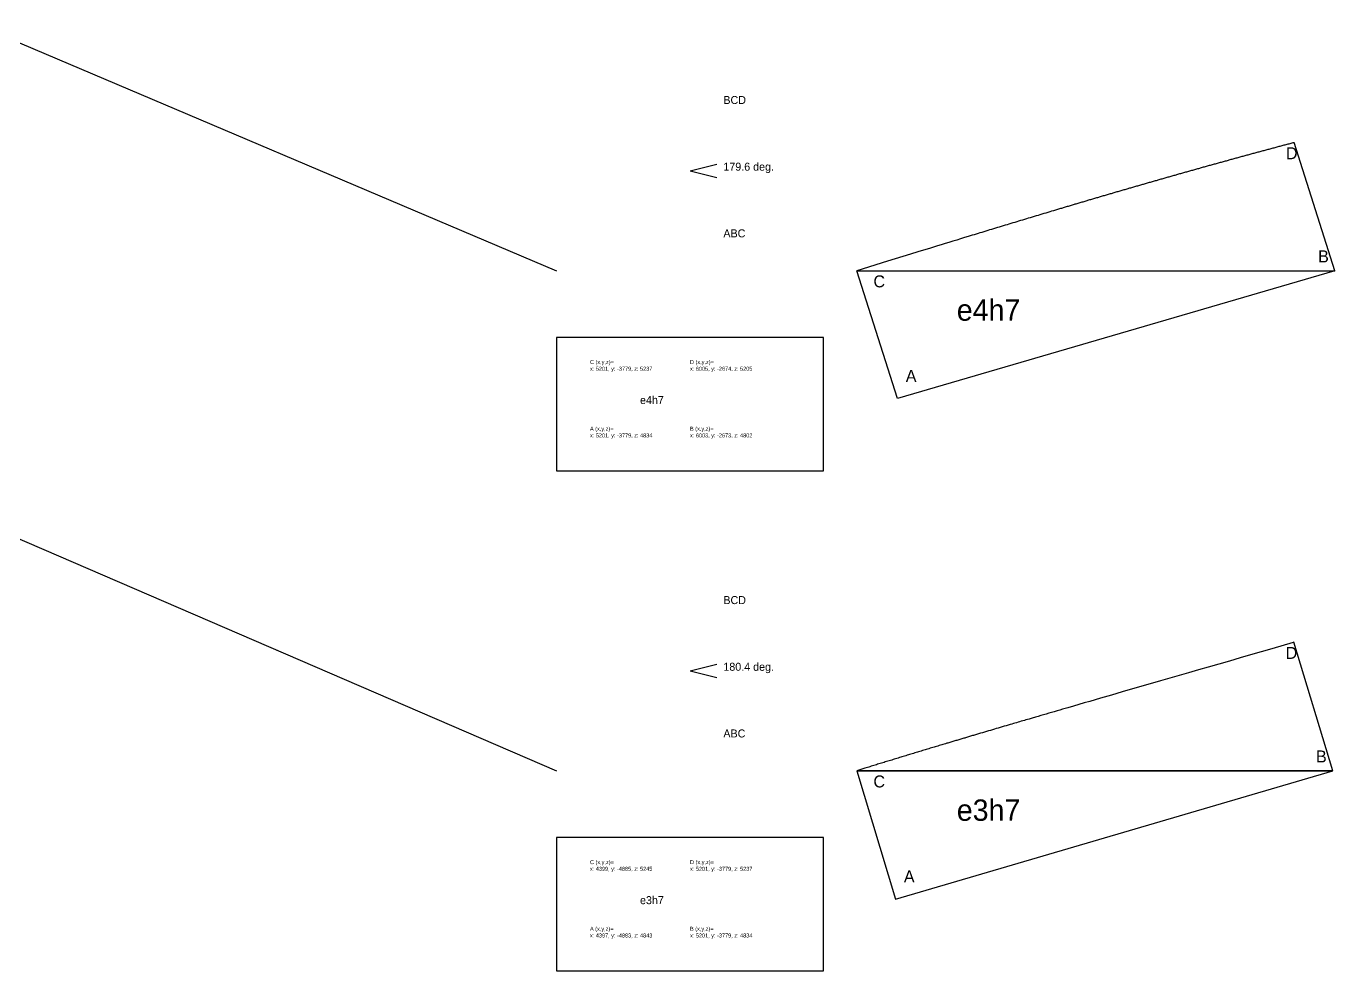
# Model space of a CAD drawing. Extents: x -14946 to 15402, y -21157 to 21439.
# Drawn here: x 11044 to 14969, y -8311 to -5477 of the extents above; entities that cross this region are included whole.
import ezdxf

# ---------------------------------------------------------------- set-up
doc = ezdxf.new("R2010")
doc.units = 0
doc.header["$MEASUREMENT"] = 0
for name, color, linetype in [('08-connection.topRing', 7, 'CONTINUOUS'), ('08-text.topRing', 7, 'CONTINUOUS'), ('50_RING_TOP_PLINES', 1, 'CONTINUOUS')]:
    doc.layers.add(name, color=color, linetype=linetype)

msp = doc.modelspace()

# ---------------------------------------------------------------- linework, layer by layer
at = {"layer": '08-connection.topRing', "linetype": 'Continuous'}
for p, q in [((5603.4, -3226.4, 5019.6), (12635.1, -6210.7)), ((4799.1, -4331.1, 5039.7), (12635.1, -7710.7))]:
    msp.add_line(p, q, dxfattribs=at)
at = {"layer": '08-text.topRing', "linetype": 'Continuous'}
for p, q in [((13035.1, -5910.7), (13115.1, -5890.7)), ((13035.1, -5910.7), (13115.1, -5930.7)), ((13035.1, -7410.7), (13115.1, -7390.7)), ((13035.1, -7410.7), (13115.1, -7430.7))]:
    msp.add_line(p, q, dxfattribs=at)
for points in [[(12635.1, -6810.7), (13435.1, -6810.7), (13435.1, -6410.7), (12635.1, -6410.7)], [(12635.1, -8310.7), (13435.1, -8310.7), (13435.1, -7910.7), (12635.1, -7910.7)]]:
    msp.add_lwpolyline(points, close=True, dxfattribs=at)
at = {"layer": '50_RING_TOP_PLINES', "color": 6, "extrusion": (-0.999979, 0.006496, 1.05471e-15)}
msp.add_lwpolyline([(5825.9, 0), (5825.9, -1433.6), (5441.6, -1312), (5441.9, -1310.9), (5442.7, -1307.9), (5443.5, -1304.9), (5444.3, -1301.9), (5445.1, -1299), (5445.9, -1296), (5446.6, -1293), (5447.4, -1290), (5448.2, -1287), (5449, -1284), (5449.8, -1281), (5450.6, -1278), (5451.4, -1275), (5452.2, -1272), (5453, -1269), (5453.8, -1266), (5454.6, -1263), (5455.4, -1260), (5456.2, -1257), (5457, -1254), (5457.8, -1251), (5458.6, -1248), (5459.5, -1245), (5460.3, -1242), (5461.1, -1239), (5461.9, -1236), (5462.7, -1233), (5463.5, -1230), (5464.3, -1227), (5465.1, -1224), (5465.9, -1221), (5466.7, -1218), (5467.5, -1215), (5468.3, -1212), (5469.2, -1209), (5470, -1206), (5470.8, -1203), (5471.6, -1200), (5472.4, -1197), (5473.2, -1194), (5474, -1191), (5474.8, -1188), (5475.7, -1185), (5476.5, -1182), (5477.3, -1179), (5478.1, -1176), (5478.9, -1173), (5479.7, -1170), (5480.5, -1167), (5481.4, -1164), (5482.2, -1161), (5483, -1158), (5483.8, -1155), (5484.6, -1152), (5485.4, -1149), (5486.3, -1146), (5487.1, -1143), (5487.9, -1140), (5488.7, -1137.1), (5489.5, -1134.1), (5490.4, -1131.1), (5491.2, -1128.1), (5492, -1125.1), (5492.8, -1122.2), (5493.6, -1119.2), (5494.4, -1116.2), (5495.3, -1113.2), (5496.1, -1110.3), (5496.9, -1107.3), (5497.7, -1104.3), (5498.5, -1101.4), (5499.3, -1098.4), (5500.2, -1095.4), (5501, -1092.5), (5501.8, -1089.5), (5502.6, -1086.5), (5503.4, -1083.6), (5504.3, -1080.6), (5505.1, -1077.7), (5505.9, -1074.7), (5506.7, -1071.7), (5507.5, -1068.8), (5508.4, -1065.8), (5509.2, -1062.8), (5510, -1059.9), (5510.8, -1056.9), (5511.7, -1054), (5512.5, -1051), (5513.3, -1048), (5514.1, -1045.1), (5515, -1042.1), (5515.8, -1039.2), (5516.6, -1036.2), (5517.4, -1033.2), (5518.3, -1030.3), (5519.1, -1027.3), (5519.9, -1024.4), (5520.8, -1021.4), (5521.6, -1018.5), (5522.4, -1015.5), (5523.2, -1012.5), (5524.1, -1009.6), (5524.9, -1006.6), (5525.7, -1003.7), (5526.6, -1000.7), (5527.4, -997.7), (5528.2, -994.8), (5529.1, -991.8), (5529.9, -988.9), (5530.7, -985.9), (5531.6, -983), (5532.4, -980), (5533.2, -977), (5534.1, -974.1), (5534.9, -971.1), (5535.7, -968.2), (5536.6, -965.2), (5537.4, -962.3), (5538.3, -959.3), (5539.1, -956.3), (5539.9, -953.4), (5540.8, -950.4), (5541.6, -947.5), (5542.5, -944.5), (5543.3, -941.5), (5544.1, -938.6), (5545, -935.6), (5545.8, -932.7), (5546.7, -929.7), (5547.5, -926.8), (5548.3, -923.8), (5549.2, -920.9), (5550, -917.9), (5550.9, -915), (5551.7, -912.1), (5552.5, -909.1), (5553.4, -906.2), (5554.2, -903.3), (5555.1, -900.3), (5555.9, -897.4), (5556.7, -894.5), (5557.6, -891.5), (5558.4, -888.6), (5559.3, -885.7), (5560.1, -882.7), (5560.9, -879.8), (5561.8, -876.9), (5562.6, -873.9), (5563.5, -871), (5564.3, -868.1), (5565.2, -865.1), (5566, -862.2), (5566.8, -859.3), (5567.7, -856.3), (5568.5, -853.4), (5569.4, -850.5), (5570.2, -847.5), (5571.1, -844.6), (5571.9, -841.7), (5572.8, -838.7), (5573.6, -835.8), (5574.5, -832.9), (5575.3, -829.9), (5576.2, -827), (5577, -824.1), (5577.9, -821.1), (5578.7, -818.2), (5579.6, -815.3), (5580.4, -812.4), (5581.3, -809.4), (5582.1, -806.5), (5583, -803.6), (5583.8, -800.6), (5584.7, -797.7), (5585.5, -794.8), (5586.4, -791.8), (5587.2, -788.9), (5588.1, -786), (5588.9, -783), (5589.8, -780.1), (5590.7, -777.2), (5591.5, -774.3), (5592.4, -771.3), (5593.2, -768.4), (5594.1, -765.5), (5594.9, -762.5), (5595.8, -759.6), (5596.6, -756.7), (5597.5, -753.7), (5598.4, -750.8), (5599.2, -747.9), (5600.1, -745), (5600.9, -742), (5601.8, -739.1), (5602.7, -736.2), (5603.5, -733.3), (5604.4, -730.3), (5605.2, -727.4), (5606.1, -724.5), (5606.9, -721.6), (5607.8, -718.7), (5608.7, -715.7), (5609.5, -712.8), (5610.4, -709.9), (5611.2, -707), (5612.1, -704), (5613, -701.1), (5613.8, -698.2), (5614.7, -695.3), (5615.6, -692.4), (5616.4, -689.4), (5617.3, -686.5), (5618.1, -683.6), (5619, -680.7), (5619.9, -677.8), (5620.7, -674.8), (5621.6, -671.9), (5622.5, -669), (5623.3, -666.1), (5624.2, -663.2), (5625.1, -660.2), (5625.9, -657.3), (5626.8, -654.4), (5627.7, -651.5), (5628.5, -648.6), (5629.4, -645.6), (5630.3, -642.7), (5631.1, -639.8), (5632, -636.9), (5632.9, -634), (5633.7, -631), (5634.6, -628.1), (5635.5, -625.2), (5636.3, -622.3), (5637.2, -619.4), (5638.1, -616.5), (5639, -613.5), (5639.8, -610.6), (5640.7, -607.7), (5641.6, -604.8), (5642.4, -601.9), (5643.3, -598.9), (5644.2, -596), (5645, -593.1), (5645.9, -590.2), (5647.7, -584.4), (5649.4, -578.5), (5651.2, -572.7), (5652.9, -566.9), (5654.7, -561), (5656.4, -555.2), (5658.1, -549.4), (5659.9, -543.6), (5661.6, -537.7), (5663.4, -531.9), (5665.1, -526.1), (5666.9, -520.3), (5668.6, -514.5), (5670.4, -508.7), (5672.1, -502.9), (5673.9, -497.1), (5675.6, -491.3), (5677.4, -485.5), (5679.1, -479.7), (5680.9, -473.8), (5682.7, -468), (5684.4, -462.2), (5686.2, -456.4), (5687.9, -450.6), (5689.7, -444.8), (5691.4, -439), (5693.2, -433.2), (5695, -427.4), (5696.7, -421.6), (5698.5, -415.8), (5700.3, -410), (5702, -404.2), (5703.8, -398.4), (5705.6, -392.6), (5707.3, -386.8), (5709.1, -381), (5710.9, -375.1), (5712.6, -369.3), (5714.4, -363.5), (5716.2, -357.7), (5717.9, -351.9), (5719.7, -346.1), (5721.5, -340.3), (5723.3, -334.5), (5726.8, -322.9), (5730.3, -311.3), (5733.9, -299.7), (5737.4, -288.1), (5741, -276.5), (5744.5, -264.9), (5748.1, -253.3), (5751.6, -241.7), (5755.2, -230.1), (5758.8, -218.4), (5762.3, -206.8), (5769.5, -183.6), (5776.5, -160.7), (5783.5, -137.7), (5797.7, -91.8), (5825.9, 0)], dxfattribs=at)
at = {"layer": '50_RING_TOP_PLINES', "color": 6, "extrusion": (-1.27676e-15, 7.71605e-15, -1)}
msp.add_lwpolyline([(-13535.1, -6210.7), (-14968.7, -6210.7), (-14847.1, -5826.4), (-14846, -5826.7), (-14843, -5827.5), (-14840.1, -5828.3), (-14837.1, -5829.1), (-14834.1, -5829.9), (-14831.1, -5830.7), (-14828.1, -5831.5), (-14825.1, -5832.3), (-14822.1, -5833), (-14819.1, -5833.8), (-14816.1, -5834.6), (-14813.1, -5835.4), (-14810.1, -5836.2), (-14807.1, -5837), (-14804.1, -5837.8), (-14801.1, -5838.6), (-14798.1, -5839.4), (-14795.1, -5840.2), (-14792.1, -5841), (-14789.1, -5841.8), (-14786.1, -5842.7), (-14783.1, -5843.5), (-14780.1, -5844.3), (-14777.1, -5845.1), (-14774.1, -5845.9), (-14771.1, -5846.7), (-14768.1, -5847.5), (-14765.1, -5848.3), (-14762.1, -5849.1), (-14759.1, -5849.9), (-14756.1, -5850.7), (-14753.1, -5851.5), (-14750.1, -5852.3), (-14747.1, -5853.1), (-14744.1, -5854), (-14741.1, -5854.8), (-14738.1, -5855.6), (-14735.1, -5856.4), (-14732.1, -5857.2), (-14729.1, -5858), (-14726.1, -5858.8), (-14723.1, -5859.6), (-14720.1, -5860.5), (-14717.1, -5861.3), (-14714.1, -5862.1), (-14711.1, -5862.9), (-14708.1, -5863.7), (-14705.1, -5864.5), (-14702.1, -5865.4), (-14699.1, -5866.2), (-14696.1, -5867), (-14693.1, -5867.8), (-14690.1, -5868.6), (-14687.1, -5869.4), (-14684.1, -5870.3), (-14681.1, -5871.1), (-14678.2, -5871.9), (-14675.2, -5872.7), (-14672.2, -5873.5), (-14669.2, -5874.3), (-14666.2, -5875.2), (-14663.2, -5876), (-14660.3, -5876.8), (-14657.3, -5877.6), (-14654.3, -5878.4), (-14651.3, -5879.2), (-14648.4, -5880.1), (-14645.4, -5880.9), (-14642.4, -5881.7), (-14639.5, -5882.5), (-14636.5, -5883.3), (-14633.5, -5884.1), (-14630.6, -5885), (-14627.6, -5885.8), (-14624.6, -5886.6), (-14621.7, -5887.4), (-14618.7, -5888.2), (-14615.7, -5889.1), (-14612.8, -5889.9), (-14609.8, -5890.7), (-14606.9, -5891.5), (-14603.9, -5892.4), (-14600.9, -5893.2), (-14598, -5894), (-14595, -5894.8), (-14592.1, -5895.6), (-14589.1, -5896.5), (-14586.1, -5897.3), (-14583.2, -5898.1), (-14580.2, -5898.9), (-14577.3, -5899.8), (-14574.3, -5900.6), (-14571.3, -5901.4), (-14568.4, -5902.3), (-14565.4, -5903.1), (-14562.5, -5903.9), (-14559.5, -5904.7), (-14556.5, -5905.6), (-14553.6, -5906.4), (-14550.6, -5907.2), (-14547.7, -5908.1), (-14544.7, -5908.9), (-14541.7, -5909.7), (-14538.8, -5910.5), (-14535.8, -5911.4), (-14532.9, -5912.2), (-14529.9, -5913), (-14527, -5913.9), (-14524, -5914.7), (-14521, -5915.5), (-14518.1, -5916.4), (-14515.1, -5917.2), (-14512.2, -5918), (-14509.2, -5918.9), (-14506.3, -5919.7), (-14503.3, -5920.6), (-14500.3, -5921.4), (-14497.4, -5922.2), (-14494.4, -5923.1), (-14491.5, -5923.9), (-14488.5, -5924.7), (-14485.5, -5925.6), (-14482.6, -5926.4), (-14479.6, -5927.3), (-14476.7, -5928.1), (-14473.7, -5928.9), (-14470.7, -5929.8), (-14467.8, -5930.6), (-14464.8, -5931.5), (-14461.9, -5932.3), (-14458.9, -5933.1), (-14456, -5934), (-14453.1, -5934.8), (-14450.1, -5935.7), (-14447.2, -5936.5), (-14444.3, -5937.3), (-14441.3, -5938.2), (-14438.4, -5939), (-14435.5, -5939.9), (-14432.5, -5940.7), (-14429.6, -5941.5), (-14426.7, -5942.4), (-14423.7, -5943.2), (-14420.8, -5944.1), (-14417.9, -5944.9), (-14414.9, -5945.7), (-14412, -5946.6), (-14409.1, -5947.4), (-14406.1, -5948.3), (-14403.2, -5949.1), (-14400.3, -5950), (-14397.3, -5950.8), (-14394.4, -5951.7), (-14391.5, -5952.5), (-14388.5, -5953.3), (-14385.6, -5954.2), (-14382.7, -5955), (-14379.7, -5955.9), (-14376.8, -5956.7), (-14373.9, -5957.6), (-14370.9, -5958.4), (-14368, -5959.3), (-14365.1, -5960.1), (-14362.1, -5961), (-14359.2, -5961.8), (-14356.3, -5962.7), (-14353.3, -5963.5), (-14350.4, -5964.4), (-14347.5, -5965.2), (-14344.5, -5966.1), (-14341.6, -5966.9), (-14338.7, -5967.8), (-14335.8, -5968.6), (-14332.8, -5969.5), (-14329.9, -5970.3), (-14327, -5971.2), (-14324, -5972), (-14321.1, -5972.9), (-14318.2, -5973.8), (-14315.2, -5974.6), (-14312.3, -5975.5), (-14309.4, -5976.3), (-14306.4, -5977.2), (-14303.5, -5978), (-14300.6, -5978.9), (-14297.7, -5979.7), (-14294.7, -5980.6), (-14291.8, -5981.5), (-14288.9, -5982.3), (-14285.9, -5983.2), (-14283, -5984), (-14280.1, -5984.9), (-14277.1, -5985.7), (-14274.2, -5986.6), (-14271.3, -5987.5), (-14268.4, -5988.3), (-14265.5, -5989.2), (-14262.5, -5990), (-14259.6, -5990.9), (-14256.7, -5991.8), (-14253.8, -5992.6), (-14250.9, -5993.5), (-14247.9, -5994.3), (-14245, -5995.2), (-14242.1, -5996.1), (-14239.2, -5996.9), (-14236.3, -5997.8), (-14233.3, -5998.6), (-14230.4, -5999.5), (-14227.5, -6000.4), (-14224.6, -6001.2), (-14221.6, -6002.1), (-14218.7, -6003), (-14215.8, -6003.8), (-14212.9, -6004.7), (-14210, -6005.5), (-14207, -6006.4), (-14204.1, -6007.3), (-14201.2, -6008.1), (-14198.3, -6009), (-14195.4, -6009.9), (-14192.4, -6010.7), (-14189.5, -6011.6), (-14186.6, -6012.5), (-14183.7, -6013.3), (-14180.8, -6014.2), (-14177.9, -6015.1), (-14174.9, -6015.9), (-14172, -6016.8), (-14169.1, -6017.7), (-14166.2, -6018.5), (-14163.3, -6019.4), (-14160.3, -6020.3), (-14157.4, -6021.1), (-14154.5, -6022), (-14151.6, -6022.9), (-14148.7, -6023.8), (-14145.7, -6024.6), (-14142.8, -6025.5), (-14139.9, -6026.4), (-14137, -6027.2), (-14134.1, -6028.1), (-14131.2, -6029), (-14128.2, -6029.9), (-14125.3, -6030.7), (-14119.5, -6032.5), (-14113.6, -6034.2), (-14107.8, -6036), (-14102, -6037.7), (-14096.1, -6039.5), (-14090.3, -6041.2), (-14084.5, -6043), (-14078.7, -6044.7), (-14072.9, -6046.4), (-14067.1, -6048.2), (-14061.2, -6049.9), (-14055.4, -6051.7), (-14049.6, -6053.4), (-14043.8, -6055.2), (-14038, -6056.9), (-14032.2, -6058.7), (-14026.4, -6060.4), (-14020.6, -6062.2), (-14014.8, -6064), (-14009, -6065.7), (-14003.2, -6067.5), (-13997.4, -6069.2), (-13991.6, -6071), (-13985.8, -6072.7), (-13979.9, -6074.5), (-13974.1, -6076.3), (-13968.3, -6078), (-13962.5, -6079.8), (-13956.7, -6081.5), (-13950.9, -6083.3), (-13945.1, -6085.1), (-13939.3, -6086.8), (-13933.5, -6088.6), (-13927.7, -6090.4), (-13921.9, -6092.1), (-13916.1, -6093.9), (-13910.3, -6095.7), (-13904.5, -6097.4), (-13898.7, -6099.2), (-13892.8, -6101), (-13887, -6102.7), (-13881.2, -6104.5), (-13875.4, -6106.3), (-13869.6, -6108.1), (-13858, -6111.6), (-13846.4, -6115.2), (-13834.8, -6118.7), (-13823.2, -6122.2), (-13811.6, -6125.8), (-13800, -6129.3), (-13788.4, -6132.9), (-13776.8, -6136.5), (-13765.2, -6140), (-13753.6, -6143.6), (-13742, -6147.1), (-13718.7, -6154.3), (-13695.8, -6161.3), (-13672.9, -6168.3), (-13626.9, -6182.5), (-13535.1, -6210.7)], dxfattribs=at)
at = {"layer": '50_RING_TOP_PLINES', "extrusion": (1, 4.26932e-16, -2.77556e-16)}
msp.add_lwpolyline([(-6294.4, -122), (-5910.7, 0), (-5910.7, -1433.6), (-6294.4, -122)], dxfattribs=at)
at = {"layer": '50_RING_TOP_PLINES'}
for points in [[(13657.1, -6594.4), (13535.1, -6210.7), (14968.7, -6210.7), (13657.1, -6594.4)], [(13535.1, -7710.7), (13651.4, -8095.5), (14962.3, -7710.7), (13535.1, -7710.7)]]:
    msp.add_lwpolyline(points, dxfattribs=at)
at = {"layer": '50_RING_TOP_PLINES', "color": 6, "extrusion": (-0.99998, -0.006352, 4.21885e-15)}
msp.add_lwpolyline([(7493.4, 0), (7493.4, -1427.1), (7107.8, -1311.2), (7108.6, -1308.5), (7127.1, -1244.5), (7136.4, -1212.7), (7145.6, -1181), (7154.8, -1149.2), (7164, -1117.4), (7173.3, -1085.5), (7182.6, -1053.5), (7190.8, -1025), (7199.4, -995.2), (7207.7, -966.5), (7223.9, -910.6), (7256.9, -796.3), (7266.3, -763.9), (7275.7, -731.4), (7280.5, -715), (7285.2, -698.7), (7289.9, -682.3), (7294.7, -665.9), (7299.4, -649.5), (7304.2, -633.2), (7306.6, -625), (7308.9, -616.8), (7311.3, -608.7), (7313.7, -600.5), (7316.1, -592.4), (7318.4, -584.2), (7320.8, -576.1), (7323.2, -567.9), (7325.5, -559.8), (7327.9, -551.7), (7330.2, -543.7), (7332.6, -535.6), (7335.3, -526.1), (7338.1, -516.7), (7339.5, -512), (7340.9, -507.3), (7342.2, -502.6), (7343.6, -497.8), (7345, -493.1), (7346.4, -488.4), (7347.8, -483.7), (7349.1, -479), (7350.5, -474.2), (7351.9, -469.5), (7353.3, -464.8), (7354.7, -460.1), (7356.4, -454.2), (7358.2, -448.2), (7359.9, -442.3), (7361.7, -436.3), (7363.4, -430.4), (7365.2, -424.5), (7366.9, -418.5), (7368.7, -412.6), (7370.4, -406.6), (7372.2, -400.7), (7373.9, -394.8), (7375.7, -388.8), (7377.4, -382.9), (7379.2, -377), (7380.9, -371), (7382.7, -365.1), (7384.4, -359.2), (7385.3, -356.2), (7386.2, -353.2), (7387.1, -350.3), (7388, -347.3), (7388.8, -344.3), (7389.7, -341.4), (7390.6, -338.4), (7391.5, -335.4), (7392.4, -332.5), (7393.2, -329.5), (7394.1, -326.5), (7395, -323.6), (7395.9, -320.6), (7396.8, -317.6), (7397.7, -314.7), (7398.5, -311.7), (7399.4, -308.7), (7400.3, -305.8), (7401.2, -302.8), (7402.1, -299.8), (7403, -296.9), (7403.8, -293.9), (7404.7, -290.9), (7405.6, -288), (7406.5, -285), (7407.4, -282), (7408.3, -279.1), (7409.2, -276.1), (7410.1, -273.1), (7410.9, -270.2), (7412.1, -266.3), (7413.2, -262.5), (7414.4, -258.6), (7415.6, -254.8), (7416.7, -250.9), (7417.9, -247.1), (7419, -243.2), (7420.2, -239.4), (7421.3, -235.5), (7422.5, -231.7), (7423.6, -227.8), (7424.8, -224), (7426, -220.1), (7427.1, -216.3), (7428.3, -212.4), (7429.4, -208.6), (7430.6, -204.7), (7431.8, -200.9), (7432.9, -197.1), (7434.1, -193.2), (7435.3, -189.4), (7436.4, -185.5), (7437.6, -181.7), (7438.8, -177.8), (7439.9, -174), (7441.1, -170.1), (7442.3, -166.3), (7443.4, -162.4), (7444.6, -158.6), (7445.8, -154.8), (7446.9, -150.9), (7448.1, -147.1), (7449.3, -143.2), (7450.4, -139.4), (7451.6, -135.5), (7452.8, -131.7), (7454, -127.9), (7455.1, -124), (7456.3, -120.2), (7457.5, -116.3), (7458.7, -112.5), (7459.8, -108.6), (7461, -104.8), (7462.2, -101), (7463.4, -97.1), (7464.5, -93.3), (7465.7, -89.4), (7466.9, -85.6), (7468.1, -81.8), (7469.3, -77.9), (7470.4, -74.1), (7471.6, -70.2), (7472.8, -66.4), (7474, -62.5), (7475.2, -58.7), (7476.4, -54.9), (7477.5, -51), (7478.7, -47.2), (7479.9, -43.4), (7481.1, -39.5), (7482.3, -35.7), (7483.5, -31.8), (7484.7, -28), (7485.9, -24.2), (7486.8, -21.1), (7487.7, -18.1), (7488.7, -15.1), (7489.6, -12.1), (7490.5, -9.1), (7491.5, -6), (7492.4, -3), (7493.4, 0)], dxfattribs=at)
at = {"layer": '50_RING_TOP_PLINES', "color": 6, "extrusion": (-4.32987e-15, 1.50435e-14, -1)}
msp.add_lwpolyline([(-13535.1, -7710.7), (-14962.3, -7710.7), (-14846.3, -7325.1), (-14843.6, -7325.9), (-14779.6, -7344.5), (-14747.8, -7353.7), (-14716.1, -7362.9), (-14684.4, -7372.1), (-14652.6, -7381.4), (-14620.7, -7390.6), (-14588.6, -7399.9), (-14560.1, -7408.2), (-14530.4, -7416.8), (-14501.6, -7425.1), (-14445.8, -7441.2), (-14331.4, -7474.3), (-14299, -7483.7), (-14266.5, -7493.1), (-14250.1, -7497.8), (-14233.8, -7502.5), (-14217.4, -7507.3), (-14201, -7512), (-14184.7, -7516.8), (-14168.3, -7521.5), (-14160.1, -7523.9), (-14152, -7526.3), (-14143.8, -7528.7), (-14135.6, -7531), (-14127.5, -7533.4), (-14119.3, -7535.8), (-14111.2, -7538.1), (-14103.1, -7540.5), (-14095, -7542.9), (-14086.9, -7545.2), (-14078.8, -7547.6), (-14070.7, -7549.9), (-14061.3, -7552.7), (-14051.8, -7555.4), (-14047.1, -7556.8), (-14042.4, -7558.2), (-14037.7, -7559.6), (-14033, -7561), (-14028.2, -7562.3), (-14023.5, -7563.7), (-14018.8, -7565.1), (-14014.1, -7566.5), (-14009.4, -7567.9), (-14004.7, -7569.3), (-13999.9, -7570.6), (-13995.2, -7572), (-13989.3, -7573.8), (-13983.3, -7575.5), (-13977.4, -7577.3), (-13971.5, -7579), (-13965.5, -7580.8), (-13959.6, -7582.5), (-13953.6, -7584.2), (-13947.7, -7586), (-13941.8, -7587.7), (-13935.8, -7589.5), (-13929.9, -7591.3), (-13924, -7593), (-13918, -7594.8), (-13912.1, -7596.5), (-13906.1, -7598.3), (-13900.2, -7600), (-13894.3, -7601.8), (-13891.3, -7602.7), (-13888.3, -7603.5), (-13885.4, -7604.4), (-13882.4, -7605.3), (-13879.4, -7606.2), (-13876.5, -7607.1), (-13873.5, -7607.9), (-13870.5, -7608.8), (-13867.6, -7609.7), (-13864.6, -7610.6), (-13861.6, -7611.5), (-13858.7, -7612.4), (-13855.7, -7613.2), (-13852.7, -7614.1), (-13849.8, -7615), (-13846.8, -7615.9), (-13843.9, -7616.8), (-13840.9, -7617.7), (-13837.9, -7618.5), (-13835, -7619.4), (-13832, -7620.3), (-13829, -7621.2), (-13826.1, -7622.1), (-13823.1, -7623), (-13820.1, -7623.8), (-13817.2, -7624.7), (-13814.2, -7625.6), (-13811.2, -7626.5), (-13808.3, -7627.4), (-13805.3, -7628.3), (-13801.4, -7629.4), (-13797.6, -7630.6), (-13793.7, -7631.7), (-13789.9, -7632.9), (-13786, -7634.1), (-13782.2, -7635.2), (-13778.3, -7636.4), (-13774.5, -7637.5), (-13770.6, -7638.7), (-13766.8, -7639.8), (-13763, -7641), (-13759.1, -7642.2), (-13755.3, -7643.3), (-13751.4, -7644.5), (-13747.6, -7645.6), (-13743.7, -7646.8), (-13739.9, -7648), (-13736, -7649.1), (-13732.2, -7650.3), (-13728.3, -7651.4), (-13724.5, -7652.6), (-13720.6, -7653.8), (-13716.8, -7654.9), (-13713, -7656.1), (-13709.1, -7657.3), (-13705.3, -7658.4), (-13701.4, -7659.6), (-13697.6, -7660.8), (-13693.7, -7661.9), (-13689.9, -7663.1), (-13686, -7664.3), (-13682.2, -7665.4), (-13678.4, -7666.6), (-13674.5, -7667.8), (-13670.7, -7669), (-13666.8, -7670.1), (-13663, -7671.3), (-13659.1, -7672.5), (-13655.3, -7673.6), (-13651.5, -7674.8), (-13647.6, -7676), (-13643.8, -7677.2), (-13639.9, -7678.4), (-13636.1, -7679.5), (-13632.2, -7680.7), (-13628.4, -7681.9), (-13624.6, -7683.1), (-13620.7, -7684.2), (-13616.9, -7685.4), (-13613, -7686.6), (-13609.2, -7687.8), (-13605.4, -7689), (-13601.5, -7690.1), (-13597.7, -7691.3), (-13593.8, -7692.5), (-13590, -7693.7), (-13586.2, -7694.9), (-13582.3, -7696.1), (-13578.5, -7697.3), (-13574.6, -7698.4), (-13570.8, -7699.6), (-13567, -7700.8), (-13563.1, -7702), (-13559.3, -7703.2), (-13556.3, -7704.1), (-13553.2, -7705.1), (-13550.2, -7706), (-13547.2, -7706.9), (-13544.2, -7707.9), (-13541.2, -7708.8), (-13538.1, -7709.8), (-13535.1, -7710.7)], dxfattribs=at)
at = {"layer": '50_RING_TOP_PLINES', "extrusion": (1, -1.4117e-14, -3.71925e-15)}
msp.add_lwpolyline([(-7410.7, 0), (-7795.5, -116.2), (-7410.7, -1427.1), (-7410.7, 0)], dxfattribs=at)

# ---------------------------------------------------------------- texts
at = {"layer": '08-text.topRing', "linetype": 'Continuous'}
for s, height, p in [('BCD', 24, (13135.1, -5710.7)), ('D', 36, (14822.1, -5876.4, 2.5)), ('179.6 deg.', 24, (13135.1, -5910.7)), ('ABC', 24, (13135.1, -6110.7)), ('B', 36, (14918.7, -6185.7)), ('C', 36, (13585.1, -6260.7)), ('e4h7', 64, (13835.1, -6360.7)), ('x: 5201, y: -3779, z: 5237', 12, (12735.1, -6510.7)), ('C (x,y,z)=', 12, (12735.1, -6490.7)), ('x: 6005, y: -2674, z: 5205', 12, (13035.1, -6510.7)), ('D (x,y,z)=', 12, (13035.1, -6490.7)), ('A', 36, (13682.1, -6544.4)), ('e4h7', 24, (12885.1, -6610.7)), ('A (x,y,z)=', 12, (12735.1, -6690.7)), ('x: 5201, y: -3779, z: 4834', 12, (12735.1, -6710.7)), ('x: 6003, y: -2673, z: 4802', 12, (13035.1, -6710.7)), ('B (x,y,z)=', 12, (13035.1, -6690.7)), ('BCD', 24, (13135.1, -7210.7)), ('D', 36, (14821.3, -7375.1, -2.4)), ('180.4 deg.', 24, (13135.1, -7410.7)), ('ABC', 24, (13135.1, -7610.7)), ('B', 36, (14912.3, -7685.7)), ('C', 36, (13585.1, -7760.7)), ('e3h7', 64, (13835.1, -7860.7)), ('x: 4399, y: -4885, z: 5245', 12, (12735.1, -8010.7)), ('C (x,y,z)=', 12, (12735.1, -7990.7)), ('x: 5201, y: -3779, z: 5237', 12, (13035.1, -8010.7)), ('D (x,y,z)=', 12, (13035.1, -7990.7)), ('A', 36, (13676.4, -8045.5)), ('e3h7', 24, (12885.1, -8110.7)), ('A (x,y,z)=', 12, (12735.1, -8190.7)), ('x: 4397, y: -4883, z: 4843', 12, (12735.1, -8210.7)), ('x: 5201, y: -3779, z: 4834', 12, (13035.1, -8210.7)), ('B (x,y,z)=', 12, (13035.1, -8190.7))]:
    msp.add_text(s, height=height, dxfattribs=at).set_placement(p)

doc.saveas('drawing.dxf')
